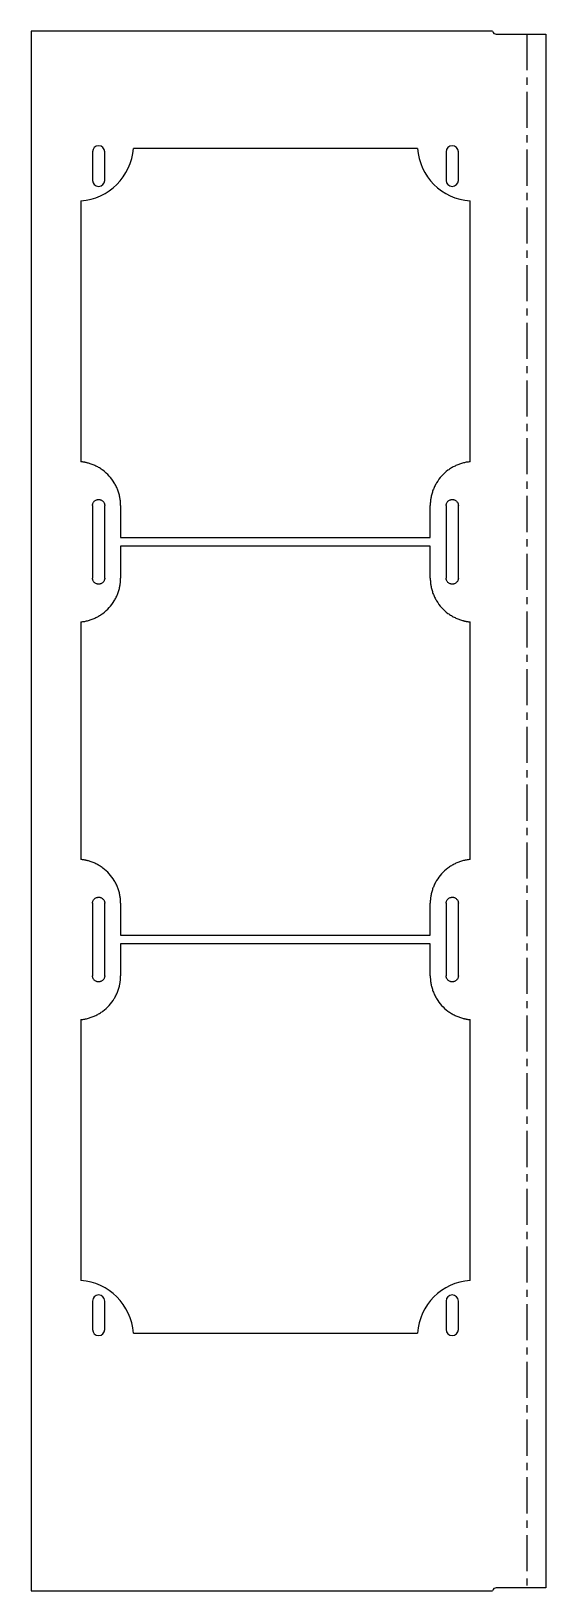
# Model space of a CAD drawing. Header units: millimetres. Extents: x 0 to 181, y 0 to 549.
import ezdxf

# ---------------------------------------------------------------- set-up
doc = ezdxf.new("R2010")
doc.units = ezdxf.units.MM
doc.linetypes.add('CENTERX2', pattern=[20.32, 12.7, -2.54, 2.54, -2.54])

msp = doc.modelspace()

# ---------------------------------------------------------------- linework, layer by layer
at = {"color": 7, "linetype": 'Continuous', "lineweight": 25}
for p, q in [((0, 549.25), (0, 0.25)), ((162.47, 549.25), (0, 549.25)), ((163.75, 548.2), (181.19, 548.2)), ((181.19, 548.2), (181.19, 1.3)), ((21.6, 506.75), (21.6, 496.75)), ((25.9, 496.75), (25.9, 506.75)), ((136, 508), (36, 508)), ((146.1, 506.75), (146.1, 496.75)), ((150.4, 496.75), (150.4, 506.75)), ((17.5, 489.5), (17.5, 397.68)), ((154.5, 397.68), (154.5, 489.5)), ((21.6, 382.25), (21.6, 356.75)), ((25.9, 356.75), (25.9, 382.25)), ((31.5, 382.25), (31.5, 371)), ((140.5, 371), (140.5, 382.25)), ((146.1, 382.25), (146.1, 356.75)), ((150.4, 356.75), (150.4, 382.25)), ((31.5, 371), (140.5, 371)), ((31.5, 368), (31.5, 356.75)), ((140.5, 368), (31.5, 368)), ((140.5, 356.75), (140.5, 368)), ((17.5, 341.32), (17.5, 257.68)), ((154.5, 257.68), (154.5, 341.32)), ((21.6, 242.25), (21.6, 216.75)), ((25.9, 216.75), (25.9, 242.25)), ((31.5, 242.25), (31.5, 231)), ((140.5, 231), (140.5, 242.25)), ((146.1, 242.25), (146.1, 216.75)), ((150.4, 216.75), (150.4, 242.25)), ((31.5, 231), (140.5, 231)), ((140.5, 228), (31.5, 228)), ((31.5, 228), (31.5, 216.75)), ((140.5, 216.75), (140.5, 228)), ((17.5, 201.32), (17.5, 109.5)), ((154.5, 109.5), (154.5, 201.32)), ((21.6, 102.25), (21.6, 92.25)), ((25.9, 92.25), (25.9, 102.25)), ((146.1, 102.25), (146.1, 92.25)), ((150.4, 92.25), (150.4, 102.25)), ((36, 91), (136, 91)), ((0, 0.25), (162.47, 0.25)), ((181.19, 1.3), (163.75, 1.3))]:
    msp.add_line(p, q, dxfattribs=at)
at = {"color": 7, "linetype": 'CENTERX2'}
msp.add_line((174.47, 548.2), (174.47, 1.3), dxfattribs=at)
at = {"color": 7, "linetype": 'Continuous', "lineweight": 25}
for centre, radius, start, end in [((163.75, 549.5), 1.3, 191.0875, 270), ((16, 509.5), 20.06, 274.2892, 355.7108), ((23.75, 506.75), 2.15, 360, 180), ((156, 509.5), 20.06, 184.2892, 265.7108), ((148.25, 506.75), 2.15, 360, 180), ((23.75, 496.75), 2.15, 180, 0), ((148.25, 496.75), 2.15, 180, 0), ((16, 89.5), 20.06, 4.2892, 85.7108), ((23.75, 102.25), 2.15, 360, 180), ((156, 89.5), 20.06, 94.2892, 175.7108), ((148.25, 102.25), 2.15, 360, 180), ((23.75, 92.25), 2.15, 180, 0), ((148.25, 92.25), 2.15, 180, 0), ((163.75, 0), 1.3, 90, 168.9125)]:
    msp.add_arc(centre, radius, start, end, dxfattribs=at)
for points, knots in [([(31.5, 382.25), (31.5, 382.47), (31.49, 382.92), (31.45, 383.59), (31.37, 384.26), (31.24, 385.17), (30.98, 386.31), (30.55, 387.67), (29.98, 389), (29.04, 390.73), (27.55, 392.73), (25.71, 394.41), (24.07, 395.51), (22.8, 396.2), (21.49, 396.77), (20.47, 397.1), (19.77, 397.29), (19.39, 397.38), (19.02, 397.46), (18.64, 397.53), (18.26, 397.59), (17.88, 397.64), (17.63, 397.66), (17.5, 397.68)], [0, 0, 0, 0, 0.029422, 0.058789, 0.088155, 0.117577, 0.179446, 0.241311, 0.305429, 0.369543, 0.499997, 0.63045, 0.694567, 0.758683, 0.820551, 0.882417, 0.899241, 0.916038, 0.932821, 0.949598, 0.96638, 0.983177, 1, 1, 1, 1]), ([(154.5, 397.68), (154.28, 397.65), (153.83, 397.6), (153.17, 397.49), (152.51, 397.36), (151.62, 397.13), (150.51, 396.77), (149.2, 396.2), (147.93, 395.51), (146.29, 394.41), (144.45, 392.73), (142.96, 390.73), (142.02, 389), (141.45, 387.67), (141.02, 386.31), (140.79, 385.26), (140.67, 384.54), (140.62, 384.16), (140.57, 383.78), (140.54, 383.4), (140.52, 383.02), (140.5, 382.63), (140.5, 382.38), (140.5, 382.25)], [0, 0, 0, 0, 0.0294221, 0.0587887, 0.0881551, 0.1175765, 0.1794448, 0.2413113, 0.3054283, 0.3695434, 0.4999969, 0.6304504, 0.6945683, 0.7586825, 0.8205517, 0.8824173, 0.899241, 0.9160388, 0.932821, 0.9495979, 0.9663799, 0.9831771, 1, 1, 1, 1]), ([(21.6, 382.25), (21.6, 382.34), (21.61, 382.52), (21.66, 382.79), (21.76, 383.1), (21.94, 383.44), (22.22, 383.78), (22.56, 384.06), (22.86, 384.22), (23.09, 384.3), (23.22, 384.33), (23.35, 384.36), (23.48, 384.38), (23.61, 384.4), (23.7, 384.4), (23.75, 384.4)], [0, 0, 0, 0, 0.0802466, 0.1598468, 0.2400828, 0.3700241, 0.4999409, 0.6298791, 0.7597988, 0.8001002, 0.8400818, 0.8799024, 0.9197223, 0.9597019, 1, 1, 1, 1]), ([(23.75, 384.4), (23.84, 384.4), (24.02, 384.39), (24.29, 384.34), (24.6, 384.24), (24.94, 384.06), (25.28, 383.78), (25.56, 383.44), (25.72, 383.14), (25.8, 382.91), (25.83, 382.78), (25.86, 382.65), (25.88, 382.52), (25.9, 382.39), (25.9, 382.3), (25.9, 382.25)], [0, 0, 0, 0, 0.0802439, 0.1598441, 0.2400827, 0.370021, 0.4999409, 0.6298822, 0.759799, 0.8001019, 0.8400846, 0.8799054, 0.919725, 0.9597036, 1, 1, 1, 1]), ([(146.1, 382.25), (146.1, 382.34), (146.11, 382.52), (146.16, 382.79), (146.26, 383.1), (146.44, 383.44), (146.72, 383.78), (147.06, 384.06), (147.36, 384.22), (147.59, 384.3), (147.72, 384.33), (147.85, 384.36), (147.98, 384.38), (148.11, 384.4), (148.2, 384.4), (148.25, 384.4)], [0, 0, 0, 0, 0.080247, 0.159847, 0.240083, 0.370024, 0.499941, 0.629879, 0.759799, 0.8001, 0.840082, 0.879902, 0.919722, 0.959702, 1, 1, 1, 1]), ([(148.25, 384.4), (148.34, 384.4), (148.52, 384.39), (148.79, 384.34), (149.1, 384.24), (149.44, 384.06), (149.78, 383.78), (150.06, 383.44), (150.22, 383.14), (150.3, 382.91), (150.33, 382.78), (150.36, 382.65), (150.38, 382.52), (150.4, 382.39), (150.4, 382.3), (150.4, 382.25)], [0, 0, 0, 0, 0.0802439, 0.1598441, 0.2400827, 0.370021, 0.4999409, 0.6298822, 0.759799, 0.8001019, 0.8400846, 0.8799054, 0.919725, 0.9597036, 1, 1, 1, 1]), ([(17.5, 341.32), (17.72, 341.35), (18.17, 341.4), (18.83, 341.51), (19.49, 341.64), (20.38, 341.87), (21.49, 342.23), (22.8, 342.8), (24.07, 343.49), (25.71, 344.59), (27.55, 346.27), (29.04, 348.27), (29.98, 350), (30.55, 351.33), (30.98, 352.69), (31.21, 353.74), (31.33, 354.46), (31.38, 354.84), (31.43, 355.22), (31.46, 355.6), (31.48, 355.98), (31.5, 356.37), (31.5, 356.62), (31.5, 356.75)], [0, 0, 0, 0, 0.0294221, 0.0587887, 0.0881551, 0.1175765, 0.1794448, 0.2413113, 0.3054283, 0.3695434, 0.4999969, 0.6304504, 0.6945683, 0.7586825, 0.8205517, 0.8824173, 0.899241, 0.9160388, 0.932821, 0.9495979, 0.9663799, 0.9831771, 1, 1, 1, 1]), ([(23.75, 354.6), (23.66, 354.6), (23.48, 354.61), (23.21, 354.66), (22.9, 354.76), (22.56, 354.94), (22.22, 355.22), (21.94, 355.56), (21.78, 355.86), (21.7, 356.09), (21.67, 356.22), (21.64, 356.35), (21.62, 356.48), (21.6, 356.61), (21.6, 356.7), (21.6, 356.75)], [0, 0, 0, 0, 0.080244, 0.159844, 0.240083, 0.370021, 0.499941, 0.629882, 0.759799, 0.800102, 0.840085, 0.879905, 0.919725, 0.959704, 1, 1, 1, 1]), ([(25.9, 356.75), (25.9, 356.66), (25.89, 356.48), (25.84, 356.21), (25.74, 355.9), (25.56, 355.56), (25.28, 355.22), (24.94, 354.94), (24.64, 354.78), (24.41, 354.7), (24.28, 354.67), (24.15, 354.64), (24.02, 354.62), (23.89, 354.6), (23.8, 354.6), (23.75, 354.6)], [0, 0, 0, 0, 0.080247, 0.159847, 0.240083, 0.370024, 0.499941, 0.629879, 0.759799, 0.8001, 0.840082, 0.879902, 0.919722, 0.959702, 1, 1, 1, 1]), ([(140.5, 356.75), (140.5, 356.53), (140.51, 356.08), (140.55, 355.41), (140.63, 354.74), (140.76, 353.83), (141.02, 352.69), (141.45, 351.33), (142.02, 350), (142.96, 348.27), (144.45, 346.27), (146.29, 344.59), (147.93, 343.49), (149.2, 342.8), (150.51, 342.23), (151.53, 341.9), (152.23, 341.71), (152.61, 341.62), (152.98, 341.54), (153.36, 341.47), (153.74, 341.41), (154.12, 341.36), (154.37, 341.34), (154.5, 341.32)], [0, 0, 0, 0, 0.029422, 0.058789, 0.088155, 0.117577, 0.179446, 0.241311, 0.305429, 0.369543, 0.499997, 0.63045, 0.694567, 0.758683, 0.820551, 0.882417, 0.899241, 0.916038, 0.932821, 0.949598, 0.96638, 0.983177, 1, 1, 1, 1]), ([(148.25, 354.6), (148.16, 354.6), (147.98, 354.61), (147.71, 354.66), (147.4, 354.76), (147.06, 354.94), (146.72, 355.22), (146.44, 355.56), (146.28, 355.86), (146.2, 356.09), (146.17, 356.22), (146.14, 356.35), (146.12, 356.48), (146.1, 356.61), (146.1, 356.7), (146.1, 356.75)], [0, 0, 0, 0, 0.080244, 0.159844, 0.240083, 0.370021, 0.499941, 0.629882, 0.759799, 0.800102, 0.840085, 0.879905, 0.919725, 0.959704, 1, 1, 1, 1]), ([(150.4, 356.75), (150.4, 356.66), (150.39, 356.48), (150.34, 356.21), (150.24, 355.9), (150.06, 355.56), (149.78, 355.22), (149.44, 354.94), (149.14, 354.78), (148.91, 354.7), (148.78, 354.67), (148.65, 354.64), (148.52, 354.62), (148.39, 354.6), (148.3, 354.6), (148.25, 354.6)], [0, 0, 0, 0, 0.080247, 0.159847, 0.240083, 0.370024, 0.499941, 0.629879, 0.759799, 0.8001, 0.840082, 0.879902, 0.919722, 0.959702, 1, 1, 1, 1]), ([(31.5, 242.25), (31.5, 242.47), (31.49, 242.92), (31.45, 243.59), (31.37, 244.26), (31.24, 245.17), (30.98, 246.31), (30.55, 247.67), (29.98, 249), (29.04, 250.73), (27.55, 252.73), (25.71, 254.41), (24.07, 255.51), (22.8, 256.2), (21.49, 256.77), (20.47, 257.1), (19.77, 257.29), (19.39, 257.38), (19.02, 257.46), (18.64, 257.53), (18.26, 257.59), (17.88, 257.64), (17.63, 257.66), (17.5, 257.68)], [0, 0, 0, 0, 0.029422, 0.058789, 0.088155, 0.117577, 0.179446, 0.241311, 0.305429, 0.369543, 0.499997, 0.63045, 0.694567, 0.758683, 0.820551, 0.882417, 0.899241, 0.916038, 0.932821, 0.949598, 0.96638, 0.983177, 1, 1, 1, 1]), ([(154.5, 257.68), (154.28, 257.65), (153.83, 257.6), (153.17, 257.49), (152.51, 257.36), (151.62, 257.13), (150.51, 256.77), (149.2, 256.2), (147.93, 255.51), (146.29, 254.41), (144.45, 252.73), (142.96, 250.73), (142.02, 249), (141.45, 247.67), (141.02, 246.31), (140.79, 245.26), (140.67, 244.54), (140.62, 244.16), (140.57, 243.78), (140.54, 243.4), (140.52, 243.02), (140.5, 242.63), (140.5, 242.38), (140.5, 242.25)], [0, 0, 0, 0, 0.029422, 0.058789, 0.088155, 0.117577, 0.179445, 0.241311, 0.305428, 0.369543, 0.499997, 0.63045, 0.694568, 0.758683, 0.820552, 0.882417, 0.899241, 0.916039, 0.932821, 0.949598, 0.96638, 0.983177, 1, 1, 1, 1]), ([(21.6, 242.25), (21.6, 242.34), (21.61, 242.52), (21.66, 242.79), (21.76, 243.1), (21.94, 243.44), (22.22, 243.78), (22.56, 244.06), (22.86, 244.22), (23.09, 244.3), (23.22, 244.33), (23.35, 244.36), (23.48, 244.38), (23.61, 244.4), (23.7, 244.4), (23.75, 244.4)], [0, 0, 0, 0, 0.0802466, 0.1598468, 0.2400828, 0.3700241, 0.4999409, 0.6298791, 0.7597988, 0.8001002, 0.8400818, 0.8799024, 0.9197223, 0.9597019, 1, 1, 1, 1]), ([(23.75, 244.4), (23.84, 244.4), (24.02, 244.39), (24.29, 244.34), (24.6, 244.24), (24.94, 244.06), (25.28, 243.78), (25.56, 243.44), (25.72, 243.14), (25.8, 242.91), (25.83, 242.78), (25.86, 242.65), (25.88, 242.52), (25.9, 242.39), (25.9, 242.3), (25.9, 242.25)], [0, 0, 0, 0, 0.0802439, 0.1598441, 0.2400827, 0.370021, 0.4999409, 0.6298822, 0.759799, 0.8001019, 0.8400846, 0.8799054, 0.919725, 0.9597036, 1, 1, 1, 1]), ([(146.1, 242.25), (146.1, 242.34), (146.11, 242.52), (146.16, 242.79), (146.26, 243.1), (146.44, 243.44), (146.72, 243.78), (147.06, 244.06), (147.36, 244.22), (147.59, 244.3), (147.72, 244.33), (147.85, 244.36), (147.98, 244.38), (148.11, 244.4), (148.2, 244.4), (148.25, 244.4)], [0, 0, 0, 0, 0.080247, 0.159847, 0.240083, 0.370024, 0.499941, 0.629879, 0.759799, 0.8001, 0.840082, 0.879902, 0.919722, 0.959702, 1, 1, 1, 1]), ([(148.25, 244.4), (148.34, 244.4), (148.52, 244.39), (148.79, 244.34), (149.1, 244.24), (149.44, 244.06), (149.78, 243.78), (150.06, 243.44), (150.22, 243.14), (150.3, 242.91), (150.33, 242.78), (150.36, 242.65), (150.38, 242.52), (150.4, 242.39), (150.4, 242.3), (150.4, 242.25)], [0, 0, 0, 0, 0.080244, 0.159844, 0.240083, 0.370021, 0.499941, 0.629882, 0.759799, 0.800102, 0.840085, 0.879905, 0.919725, 0.959704, 1, 1, 1, 1]), ([(17.5, 201.32), (17.72, 201.35), (18.17, 201.4), (18.83, 201.51), (19.49, 201.64), (20.38, 201.87), (21.49, 202.23), (22.8, 202.8), (24.07, 203.49), (25.71, 204.59), (27.55, 206.27), (29.04, 208.27), (29.98, 210), (30.55, 211.33), (30.98, 212.69), (31.21, 213.74), (31.33, 214.46), (31.38, 214.84), (31.43, 215.22), (31.46, 215.6), (31.48, 215.98), (31.5, 216.37), (31.5, 216.62), (31.5, 216.75)], [0, 0, 0, 0, 0.029422, 0.058789, 0.088155, 0.117577, 0.179445, 0.241311, 0.305428, 0.369543, 0.499997, 0.63045, 0.694568, 0.758683, 0.820552, 0.882417, 0.899241, 0.916039, 0.932821, 0.949598, 0.96638, 0.983177, 1, 1, 1, 1]), ([(23.75, 214.6), (23.66, 214.6), (23.48, 214.61), (23.21, 214.66), (22.9, 214.76), (22.56, 214.94), (22.22, 215.22), (21.94, 215.56), (21.78, 215.86), (21.7, 216.09), (21.67, 216.22), (21.64, 216.35), (21.62, 216.48), (21.6, 216.61), (21.6, 216.7), (21.6, 216.75)], [0, 0, 0, 0, 0.080244, 0.159844, 0.240083, 0.370021, 0.499941, 0.629882, 0.759799, 0.800102, 0.840085, 0.879905, 0.919725, 0.959704, 1, 1, 1, 1]), ([(25.9, 216.75), (25.9, 216.66), (25.89, 216.48), (25.84, 216.21), (25.74, 215.9), (25.56, 215.56), (25.28, 215.22), (24.94, 214.94), (24.64, 214.78), (24.41, 214.7), (24.28, 214.67), (24.15, 214.64), (24.02, 214.62), (23.89, 214.6), (23.8, 214.6), (23.75, 214.6)], [0, 0, 0, 0, 0.080247, 0.159847, 0.240083, 0.370024, 0.499941, 0.629879, 0.759799, 0.8001, 0.840082, 0.879902, 0.919722, 0.959702, 1, 1, 1, 1]), ([(140.5, 216.75), (140.5, 216.53), (140.51, 216.08), (140.55, 215.41), (140.63, 214.74), (140.76, 213.83), (141.02, 212.69), (141.45, 211.33), (142.02, 210), (142.96, 208.27), (144.45, 206.27), (146.29, 204.59), (147.93, 203.49), (149.2, 202.8), (150.51, 202.23), (151.53, 201.9), (152.23, 201.71), (152.61, 201.62), (152.98, 201.54), (153.36, 201.47), (153.74, 201.41), (154.12, 201.36), (154.37, 201.34), (154.5, 201.32)], [0, 0, 0, 0, 0.029422, 0.058789, 0.088155, 0.117577, 0.179446, 0.241311, 0.305429, 0.369543, 0.499997, 0.63045, 0.694567, 0.758683, 0.820551, 0.882417, 0.899241, 0.916038, 0.932821, 0.949598, 0.96638, 0.983177, 1, 1, 1, 1]), ([(148.25, 214.6), (148.16, 214.6), (147.98, 214.61), (147.71, 214.66), (147.4, 214.76), (147.06, 214.94), (146.72, 215.22), (146.44, 215.56), (146.28, 215.86), (146.2, 216.09), (146.17, 216.22), (146.14, 216.35), (146.12, 216.48), (146.1, 216.61), (146.1, 216.7), (146.1, 216.75)], [0, 0, 0, 0, 0.0802439, 0.1598441, 0.2400827, 0.370021, 0.4999409, 0.6298822, 0.759799, 0.8001019, 0.8400846, 0.8799054, 0.919725, 0.9597036, 1, 1, 1, 1]), ([(150.4, 216.75), (150.4, 216.66), (150.39, 216.48), (150.34, 216.21), (150.24, 215.9), (150.06, 215.56), (149.78, 215.22), (149.44, 214.94), (149.14, 214.78), (148.91, 214.7), (148.78, 214.67), (148.65, 214.64), (148.52, 214.62), (148.39, 214.6), (148.3, 214.6), (148.25, 214.6)], [0, 0, 0, 0, 0.080247, 0.159847, 0.240083, 0.370024, 0.499941, 0.629879, 0.759799, 0.8001, 0.840082, 0.879902, 0.919722, 0.959702, 1, 1, 1, 1])]:
    msp.add_open_spline(points, degree=3, knots=knots, dxfattribs=at)

doc.saveas('drawing.dxf')
